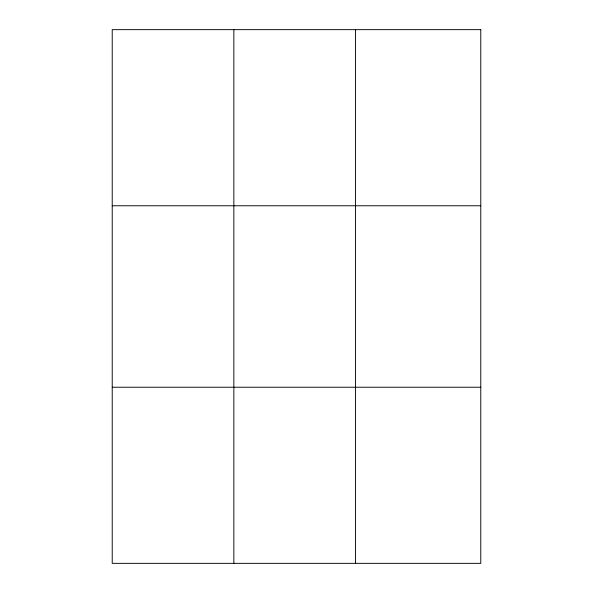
<?xml version="1.0" encoding="UTF-8"?>
<svg xmlns="http://www.w3.org/2000/svg" width="593" height="593" viewBox="0 0 593 593"><rect width="100%" height="100%" fill="white"/><g stroke="black" fill="none" stroke-linecap="round" stroke-linejoin="round"><path stroke-width="0.89" d="M233.85 563.35L233.85 29.65M355.466 563.35L355.466 29.65M112.225 205.771L480.775 205.771M112.225 387.229L480.775 387.229M480.775 29.65L480.775 563.35L112.225 563.35L112.225 29.65L480.775 29.65"/></g></svg>
